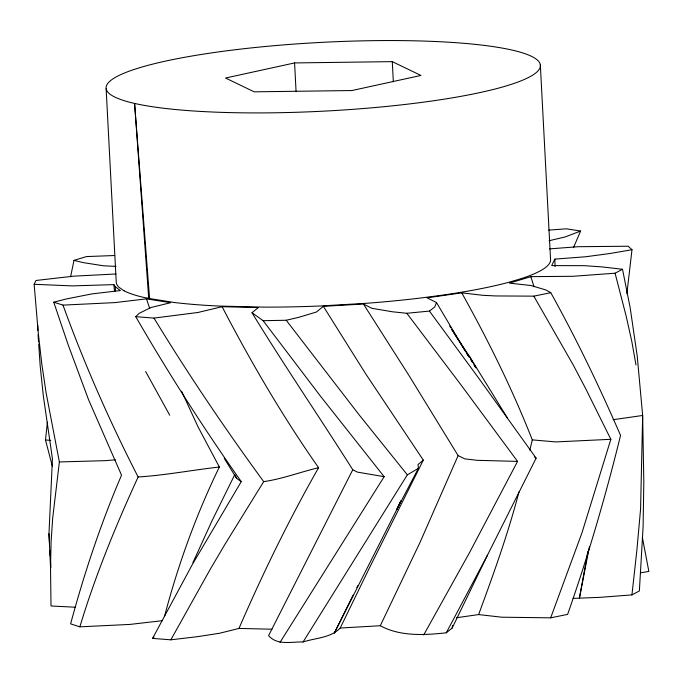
<?xml version="1.0" encoding="UTF-8"?>
<svg xmlns="http://www.w3.org/2000/svg" width="683" height="683" viewBox="0 0 683 683"><rect width="100%" height="100%" fill="white"/><g stroke="black" fill="none" stroke-linecap="round" stroke-linejoin="round"><path stroke-width="1.02" d="M75.096 607.204L51.012 605.983L50.516 567.172L51.097 541.773L52.651 518.431L59.378 461.947L46.051 392.554L41.774 363.783L38.205 332.356L34.15 284.299L35.986 280.482L73.568 276.163L115.99 273.985M50.516 567.172L48.971 533.705L52.437 458.737L43.285 395.542L40.177 365.857L38.7 344.019M52.395 466.344L45.479 439.98L47.417 422.145M573.037 598.376L599.435 597.377L631.937 594.893L636.829 550.703L640.577 509.108L642.652 415.469L637.222 356.056L630.178 307.794L622.512 269.281L602.218 266.925L584.409 265.678L551.693 265.61L554.852 259.105L585.544 256.774L609.876 253.521L631.988 249.713L626.883 293.681M272.022 629.205L238.965 628.428L219.542 633.261L197.225 636.71L170.852 639.817L152.582 638.392L192.615 564.013L241.253 481.66C203.619 428.267 168.453 373.208 135.729 316.681L153.991 318.099L197.976 312.473L222.103 306.71L258.362 307.572L251.984 312.72C284.435 365.815 319.533 417.176 352.769 469.767L268.573 635.66C277.383 645.708 291.436 641.619 303.081 641.969C315.469 637.896 330.692 638.033 340.211 628.044L380.294 625.73C400.127 636.59 424.57 635.181 446.281 632.8L452.163 628.061L452.564 625.508M587.935 551.249L579.38 598.385L589.403 546.699M70.58 276.837L73.986 260.368L86.553 256.569L114.727 255.519M529.846 450.106L532.296 439.869C512.37 389.242 488.225 340.365 461.751 292.853L427.063 297.822L436.539 302.603L465.114 350.857M518.995 491.82C508.118 533.534 493.51 574.155 478.612 614.572L456.534 617.731M164.475 616.544C177.956 565.114 196.098 514.845 219.354 467.018L198.061 426.909L181.601 391.231M461.751 292.853L483.171 295.338L495.67 295.944L533.824 296.149L573.199 364.91L585.749 388.747L610.841 439.306L581.993 532.766L550.677 617.842L501.757 617.201L478.612 614.572M79.86 626.832C95.347 575.428 115.76 525.739 138.128 476.982C109.562 421.3 84.316 363.962 62.998 305.113L53.744 302.185L68.249 345.06L88.551 399.7L121.523 475.18C100.845 523.417 84.274 573.225 70.605 623.869L79.86 626.832L129.804 624.433L162.315 620.693M436.539 302.603L434.653 307.06L429.428 311.081L406.812 313.284L392.52 311.798L371.902 308.323L363.433 304.02L323.349 306.334L316.349 312.054L298.727 317.33L286.22 320.259L263.143 320.694L251.984 312.72M363.433 304.02L409.091 375.676L458.114 455.595L419.994 542.473L380.294 625.73M573.455 247.707L580.601 231.059L566.429 228.805L548.688 230.12M238.965 628.428C262.759 573.549 288.977 519.678 318.594 467.701C282.591 416.417 251.028 362.255 222.103 306.71M192.913 562.681L212.2 520.412L234.815 474.548M452.163 628.061L487.414 555.288L536.121 458.156L478.083 377.306L429.428 311.081M340.211 628.044L369.546 567.701L423.306 460.129L365.593 373.686L323.349 306.334M353.12 595.158L334.269 633.192L396.814 509.509L418.397 468.393L418.022 464.568L423.306 460.129M356.885 587.551L357.832 585.647M406.812 313.284L460.803 384.631L517.56 461.401L469.597 552.487L423.673 635.002M446.281 632.8L487.414 555.288M170.852 639.817L209.98 569.716L225.117 544.061L263.698 481.635C282.557 478.903 300.204 472.073 318.594 467.701M303.081 641.969L407.341 474.839L418.397 468.393M280.004 642.413L384.162 476.691L320.276 395.918L263.143 320.694M135.729 316.681L139.119 313.377L150.9 307.521L170.673 302.706L146.504 298.864L114.727 302.62L62.998 305.113M152.582 638.392L154.068 637.026M550.677 617.842L567.624 614.376C588.259 555.646 605.71 495.858 620.548 435.413C599.469 386.8 576.503 339.016 550.771 292.691L546.016 290.002L530.99 285.511L509.475 283.121L530.819 276.649L572.935 276.291L615.076 273.209L622.512 269.281M631.937 594.893L639.365 590.966L643.104 526.781L643.813 481.933L642.652 415.469L613.103 419.712M580.601 231.059L565.183 236.95L549.089 240.732M53.744 302.185L65.867 299.052L91.753 293.929L120.396 290.557L115.359 286.766L113.882 284.623L72.364 285.895L34.15 284.299M294.578 62.93L225.535 78.033L254.187 91.829L351.89 90.54L420.933 75.446L392.281 61.641L294.578 62.93L296.081 91.65M533.824 296.149L550.771 292.691M640.594 572.815L648.85 571.406L642.361 537.367M219.354 467.018C192.23 470.083 165.423 475.24 138.128 476.982M115.444 459.796L105.302 460.658L59.378 461.947M549.397 248.885L578.091 246.717L628.164 246.221L631.988 249.713M610.841 439.306L555.749 441.927L532.296 439.869M517.56 461.401L477.229 460.316L464.764 458.865L458.114 455.595M115.956 266.404L103.338 265.772L83.027 262.571L73.986 260.368M45.479 439.98L50.696 440.33M384.162 476.691L357.294 472.09L352.769 469.767M146.982 298.13L173.969 302.467A217.476 34.398 -3 0 0 219.286 306.069L263.664 307.119A217.476 34.398 -3 0 0 320.37 305.984L366.259 303.303A217.476 34.398 -3 0 0 420.318 298.061L441.389 295.304A217.476 34.398 -3 0 0 509.305 282.156L521.581 278.519A217.476 34.398 -3 0 0 550.541 259.07L540.33 64.697M124.118 290.856L118.466 286.877L116.648 284.171A217.476 34.398 -3 0 1 116.23 281.951L106.138 88.773M224.272 458.43L236.591 478.313L241.253 481.66M534.405 456.927L536.121 458.156M407.341 474.839L359.198 414.931L286.22 320.259M263.698 481.635C224.955 428.617 188.132 374.207 153.991 318.099M507.537 418.175L469.392 356.236L453.973 333.065M466.822 353.546L468.521 356.236M470.8 359.821L471.936 361.614M449.67 326.047L450.789 327.831M451.907 329.607L469.221 357.209M471.458 360.769L472.576 362.553M451.77 329.53L452.872 331.298M469.392 356.236L475.974 367.889M145.667 371.526L169.743 415.264M235.259 475.488L236.591 478.313M146.504 298.864L149.714 308.485M530.819 276.649L534.055 286.809M615.076 273.209L626.226 316.383L631.775 341.252L635.993 364.961M113.882 284.623L114.479 290.838M149.594 298.676L134.585 103.44L148.723 298.497M38.069 334.661L38.564 341.944M48.971 533.705L49.509 543.19M49.927 550.558L50.226 555.825M50.576 562.143L50.875 567.411M392.281 61.641L393.34 81.849M37.702 325.099L37.907 330.41M554.852 259.105L555.074 266.558M115.359 286.766L115.453 290.898M147.135 298.164A217.476 34.398 -3 0 1 124.204 290.873M400.878 500.904L396.814 509.509L400.878 500.929M475.351 366.993L474.207 365.2L475.368 367.002M201.63 111.483A217.476 34.398 -3 0 0 539.869 68.095A217.476 34.398 -3 0 0 228.199 50.619A217.476 34.398 -3 0 0 201.63 111.483"/></g></svg>
